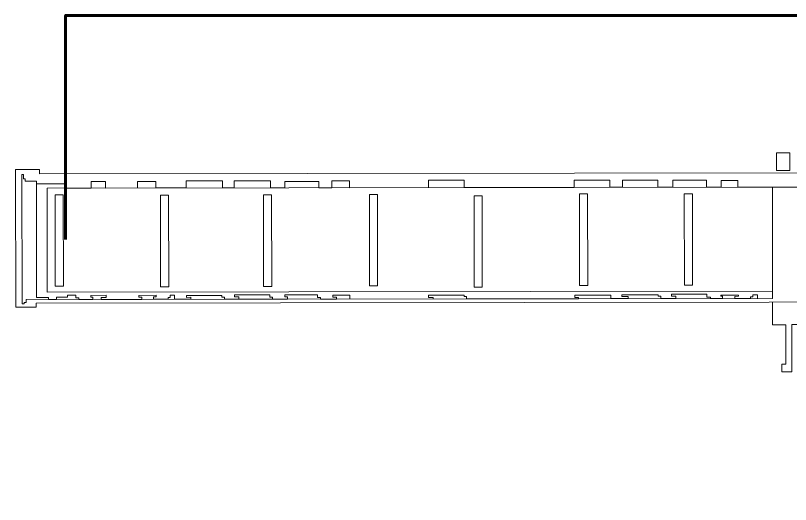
# Model space of a CAD drawing. Header units: millimetres. Extents: x 3191 to 879702, y -27549 to 222194.
# Drawn here: x 406904 to 415651, y 559 to 6081 of the extents above; entities that cross this region are included whole.
import ezdxf

# ---------------------------------------------------------------- set-up
doc = ezdxf.new("R2010")
doc.units = ezdxf.units.MM
doc.header["$MEASUREMENT"] = 0
doc.layers.add('Giant', color=31, linetype='Continuous')
doc.layers.add('Wires', color=170, linetype='Continuous')

msp = doc.modelspace()

# ---------------------------------------------------------------- linework, layer by layer
at = {"layer": 'Giant', "lineweight": 5}
for points in [[(406903.96098, 4294.00161), (406906.12896, 2786.45763), (407136.70142, 2786.78921), (407136.63489, 2833.05637), (415409.79844, 2844.95389), (415867.63304, 2845.61229), (416374.79386, 2846.34163), (416378.08338, 558.90996), (418173.47775, 561.49189), (418170.11244, 2901.62229), (423836.21771, 2909.77063), (423834.34414, 4212.59521), (418320.13825, 4204.66531), (418319.6709, 4529.64819), (416235.40945, 4526.65084), (416235.72955, 4304.06105), (407174.40306, 4291.03009), (407174.33163, 4340.7022), (406904.83348, 4340.31464), (406903.96098, 4294.00161)], [(406978.26912, 2823.50396), (406976.16548, 4286.31635), (406992.92841, 4286.34046), (406993.00278, 4234.62093), (407014.24992, 4234.65149), (407014.28531, 4210.03798), (407140.94639, 4210.22013), (407142.83462, 2897.20297), (407278.2528, 2897.39771), (407278.28628, 2874.11948)], [(407140.94639, 4210.22013), (407140.98918, 4180.46582), (407461.90304, 4180.92733), (407461.97386, 4131.67806), (407758.1894, 4132.10404), (407758.0843, 4205.18791), (407920.7129, 4205.42178), (407920.818, 4132.33791), (408279.17846, 4132.85327), (408279.07189, 4206.96084), (408489.33632, 4207.26322), (408489.4429, 4133.15564), (408830.87609, 4133.64665), (408830.76238, 4212.71699), (409240.91419, 4213.30683), (409241.0279, 4134.23649), (409372.5723, 4134.42566), (409372.45859, 4213.496), (409782.6104, 4214.08583), (409782.72411, 4135.01549), (409943.26321, 4135.24636), (409943.16291, 4204.99205), (410327.44253, 4205.54468), (410327.54283, 4135.79899), (410474.95801, 4136.01098), (410474.84872, 4212.0102), (410672.67008, 4212.29468), (410672.77937, 4136.29547), (411563.58591, 4137.57652), (411563.46603, 4220.94199), (411968.92234, 4221.52507), (411969.04223, 4138.1596), (413208.98258, 4139.94274), (413208.86423, 4222.23999), (413612.25452, 4222.8201), (413612.37287, 4140.52285), (413753.77782, 4140.72621), (413753.66395, 4219.90782), (414152.87525, 4220.48192), (414152.98912, 4141.30031), (414323.06008, 4141.54488), (414322.94474, 4221.7502), (414704.47749, 4222.29888), (414704.59283, 4142.09356), (414866.79883, 4142.32682), (414866.69098, 4217.32458), (415054.86309, 4217.59519), (415054.97095, 4142.59743), (415462.61067, 4143.18365)], [(406978.26912, 2823.50396), (407003.06136, 2823.53962), (407003.03614, 2841.07618), (407026.02061, 2841.10924), (407025.97366, 2873.75663), (415448.17234, 2885.86847), (415446.36424, 4143.16029), (407260.23176, 4131.38793), (407261.92307, 2955.30289), (415448.05555, 2967.07524)], [(415446.36424, 4143.16029), (415948.64174, 4143.88261), (415948.64862, 4139.09788)], [(407025.97366, 2873.75663), (411618.85226, 2880.36158), (411618.82726, 2897.74237), (411565.0638, 2897.66505), (411565.02793, 2922.61238), (411969.19298, 2923.1936), (411969.21605, 2907.14809), (411994.17263, 2907.18398), (411994.21043, 2880.90138)], [(407278.28628, 2874.11948), (407366.02167, 2874.24565), (407365.98605, 2899.01494), (407490.88632, 2899.19456), (407490.85121, 2923.60777), (407583.7047, 2923.7413), (407583.7496, 2892.5182), (407618.56672, 2892.56827), (407618.59255, 2874.60887)], [(407618.59255, 2874.60887), (407778.40385, 2874.83869), (407778.3648, 2901.98921), (407753.94821, 2901.9541), (407753.92117, 2920.75918), (407927.2555, 2921.00845), (407927.29061, 2896.59523), (407871.24983, 2896.51464), (407871.28081, 2874.97226)], [(407871.28081, 2874.97226), (408330.1719, 2875.63218), (408330.1358, 2900.73529), (408295.2952, 2900.68518), (408295.26643, 2920.692), (408490.9983, 2920.97348), (408491.02419, 2902.96957), (408463.01554, 2902.92929), (408463.05452, 2875.82328)], [(408463.05452, 2875.82328), (408625.70659, 2876.05718), (408625.6751, 2897.95564), (408648.09611, 2897.98788), (408648.05985, 2923.20226), (408699.28774, 2923.27593), (408699.35549, 2876.1631)], [(408703.4171, 2876.16894), (408883.93555, 2876.42854), (408883.90409, 2898.30474), (408835.47002, 2898.23509), (408835.43837, 2920.24482), (409232.51322, 2920.81584), (409232.54372, 2899.60728), (409263.36966, 2899.65161), (409263.40228, 2876.97424)], [(409263.40228, 2876.97424), (409425.65524, 2877.20758), (409425.61574, 2904.66967), (409377.18167, 2904.60001), (409377.1506, 2926.20916), (409775.4228, 2926.78191), (409775.46306, 2898.78571), (409805.09166, 2898.82832), (409805.12196, 2877.75328)], [(409805.12196, 2877.75328), (409973.40864, 2877.99529), (409973.3703, 2904.65622), (409944.93905, 2904.61533), (409944.90971, 2925.02273), (410313.55331, 2925.55288), (410313.59533, 2896.33268), (410346.01775, 2896.37931), (410346.04342, 2878.53117)], [(410346.04342, 2878.53117), (410528.01747, 2878.79287), (410527.98716, 2899.86791), (410484.7651, 2899.80575), (410484.73114, 2923.4178), (410678.46742, 2923.69641), (410678.53168, 2879.00932)], [(411994.21043, 2880.90138), (413258.09782, 2882.71896), (413258.07766, 2896.73931), (413216.94509, 2896.68016), (413216.90963, 2921.33817), (413622.45985, 2921.92139), (413622.51547, 2883.24302), (413818.85775, 2883.52538), (413818.82137, 2908.82878), (413746.86285, 2908.72529), (413746.83923, 2925.14914), (414155.93456, 2925.73745), (414155.95523, 2911.36102), (414188.87068, 2911.40836), (414188.91001, 2884.05754), (414356.4454, 2884.29847), (414356.40607, 2911.64929), (414307.07986, 2911.57835), (414307.04734, 2934.18895), (414705.883, 2934.76251), (414705.9303, 2901.87032), (414749.10542, 2901.93241), (414749.12996, 2884.86319), (414883.77339, 2885.05682), (414883.73406, 2912.40763), (414865.23379, 2912.38103), (414865.219, 2922.66262), (415062.10127, 2922.94575), (415062.12053, 2909.54853), (415023.05398, 2909.49235), (415023.08884, 2885.25716), (415197.83182, 2885.50846), (415197.80583, 2903.57914), (415224.5467, 2903.61759), (415224.51418, 2926.22819), (415278.98197, 2926.30652), (415279.04047, 2885.62524)], [(415599.98923, 2143.49617), (415599.34848, 2589.05407), (415447.37866, 2588.83553), (415447.01026, 2845.0074)], [(415599.98923, 2143.49617), (415554.27855, 2143.43043), (415554.4017, 2057.79501), (415665.23895, 2057.9544), (415664.47034, 2592.41915), (416104.29771, 2593.05166), (416105.08439, 2046.0131), (416185.07222, 2046.12813), (416184.34957, 2548.63538), (416242.59723, 2548.71914), (416262.1023, 2503.05855), (416375.28729, 2503.22132)]]:
    msp.add_lwpolyline(points, dxfattribs=at)
for points in [[(415491.19139, 4529.05231), (415644.00639, 4529.27207), (415644.29135, 4331.11775), (415491.47635, 4330.89799)], [(407351.83041, 4057.21164), (407442.97005, 4057.3427), (407444.45643, 3023.7534), (407353.3168, 3023.62233)], [(408540.46122, 4050.39749), (408631.60085, 4050.52855), (408633.08724, 3016.93925), (408541.94761, 3016.80819)], [(409702.99198, 4055.05142), (409794.13161, 4055.18249), (409795.618, 3021.59318), (409704.47837, 3021.46212)], [(410898.50853, 4059.81955), (410989.64816, 4059.95062), (410991.13455, 3026.36131), (410899.99492, 3026.23025)], [(412079.84827, 4045.73992), (412170.9879, 4045.87099), (412172.47429, 3012.28169), (412081.33466, 3012.15062)], [(413269.45007, 4065.72168), (413360.5897, 4065.85274), (413362.07609, 3032.26344), (413270.93646, 3032.13238)], [(414451.89391, 4067.51115), (414543.03354, 4067.64222), (414544.51993, 3034.05292), (414453.3803, 3033.92185)]]:
    msp.add_lwpolyline(points, close=True, dxfattribs=at)
at = {"layer": 'Wires', "lineweight": 60}
for points in [[(422295.4344, 6080.71508), (407469.94616, 6080.71508), (417302.51665, 6080.71508), (417302.51665, 3669.16125)], [(407469.94616, 6080.71508), (407469.94616, 3549.6674)]]:
    msp.add_lwpolyline(points, dxfattribs=at)

doc.saveas('drawing.dxf')
